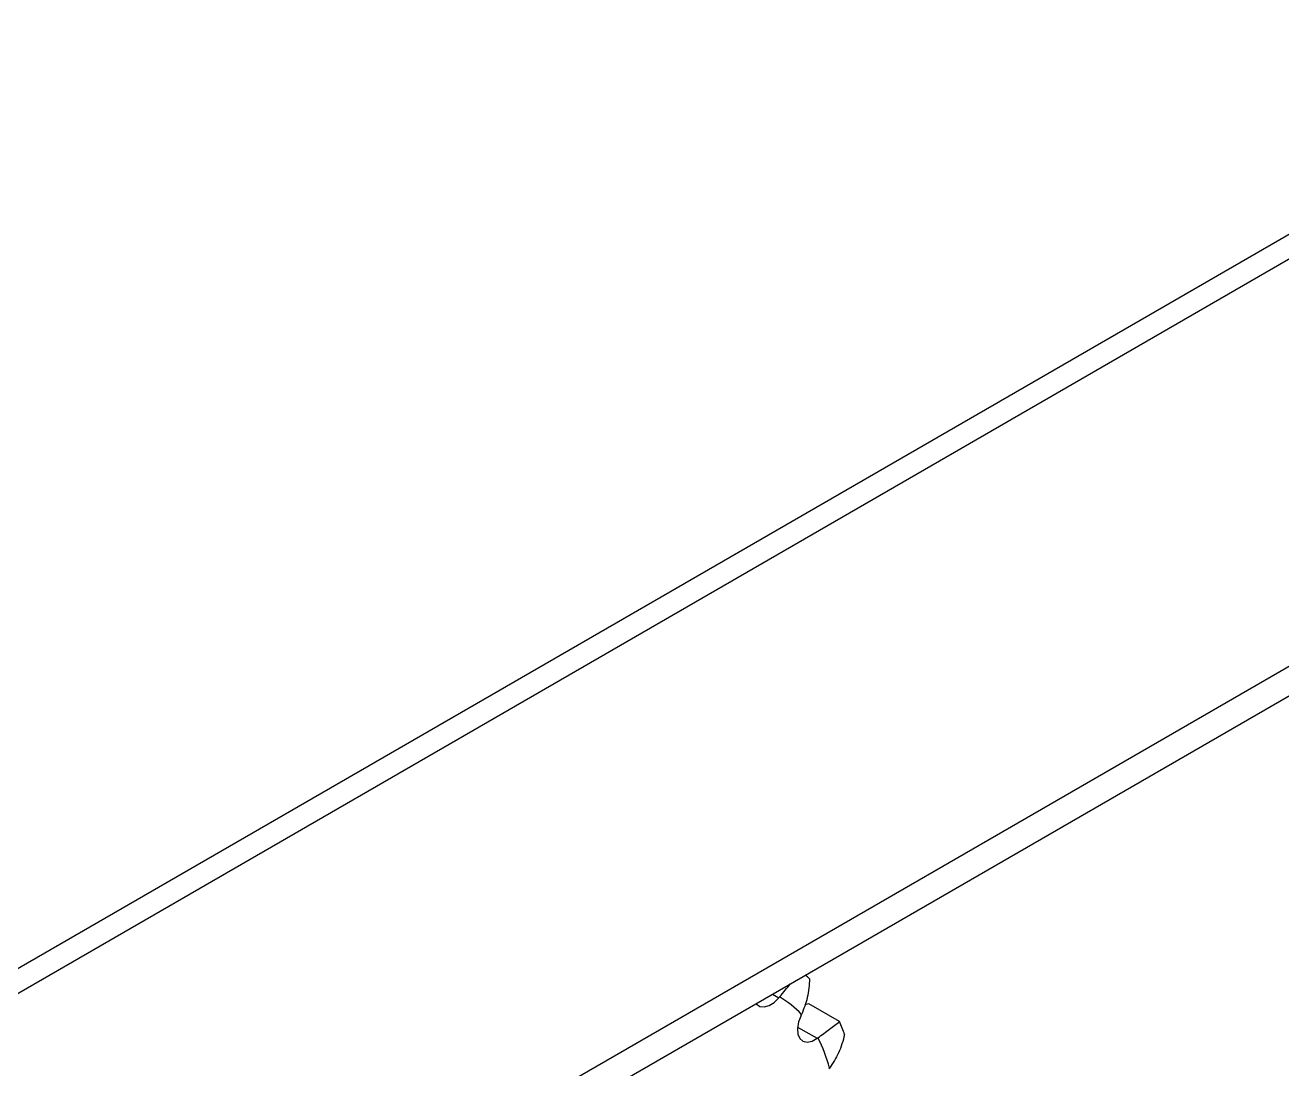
# Model space of a CAD drawing. Header units: metres. Extents: x 0 to 21025, y 0 to 14850.
# Drawn here: x 14142.8 to 14307.8, y 5554 to 5691 of the extents above; entities that cross this region are included whole.
import ezdxf

# ---------------------------------------------------------------- set-up
doc = ezdxf.new("R2010")
doc.units = ezdxf.units.M
doc.header["$LTSCALE"] = 25
doc.layers.add('SL4', color=4, linetype='Continuous')

msp = doc.modelspace()

# ---------------------------------------------------------------- linework, layer by layer
at = {"layer": 'SL4'}
for p, q in [((14549.693, 5802.624), (14043.969, 5510.676)), ((14048.731, 5510.204), (14550.966, 5800.138)), ((14095.029, 5483.477), (14574.583, 5760.318)), ((14095.029, 5479.589), (14578.1, 5758.459)), ((14240.954, 5563.829), (14241.789, 5563.347)), ((14245.729, 5562.54), (14245.18, 5562.4)), ((14249.75, 5560.218), (14245.729, 5562.54)), ((14244.238, 5559.501), (14246.807, 5558.018))]:
    msp.add_line(p, q, dxfattribs=at)
at = {"layer": 'SL4', "flags": 128}
for points in [[(14238.779, 5562.573), (14238.814, 5562.53), (14239.26, 5562.207), (14239.832, 5562.131), (14240.482, 5562.309), (14241.154, 5562.727), (14241.789, 5563.347)], [(14244.692, 5561.028), (14244.365, 5560.161), (14244.224, 5559.321), (14244.279, 5558.579), (14244.525, 5558), (14244.943, 5557.633), (14245.496, 5557.51), (14246.136, 5557.642), (14246.807, 5558.018)]]:
    msp.add_lwpolyline(points, dxfattribs=at)
at = {"layer": 'SL4'}
for centre, radius, start, end in [((14236.602, 5555.6), 13.762, 48.03771, 51.08299), ((14260.254, 5547.678), 24.217, 139.38552, 139.68238), ((14235.784, 5552.874), 12.195, 42.69497, 60.06194), ((14221.099, 5572.359), 26.173, 334.34682, 334.6287), ((14230.452, 5551.794), 21.057, 18.56036, 23.58272), ((14257.013, 5544.025), 17.319, 125.73297, 126.10417), ((14230.245, 5549.386), 18.788, 14.56516, 27.57792), ((14228.097, 5569.436), 25.461, 322.70567, 322.99278)]:
    msp.add_arc(centre, radius, start, end, dxfattribs=at)
for points, knots in [([(14245.804, 5565.833), (14245.752, 5565.001), (14245.65, 5563.386), (14245.042, 5561.876), (14244.747, 5561.144)], [0, 0, 0, 0, 0.5152633, 1, 1, 1, 1]), ([(14241.87, 5563.442), (14242.372, 5564.033), (14242.884, 5564.636), (14243.294, 5565.173), (14243.302, 5565.185)], [0, 0, 0, 0, 0.9789848, 1, 1, 1, 1]), ([(14246.898, 5558.083), (14247.433, 5558.474), (14248.536, 5559.28), (14249.337, 5559.899), (14249.75, 5560.218)], [0, 0, 0, 0, 0.4847219, 1, 1, 1, 1]), ([(14250.413, 5558.497), (14250.19, 5557.686), (14249.756, 5556.112), (14248.862, 5554.764), (14248.429, 5554.11)], [0, 0, 0, 0, 0.5152637, 1, 1, 1, 1])]:
    msp.add_open_spline(points, degree=3, knots=knots, dxfattribs=at)

doc.saveas('drawing.dxf')
